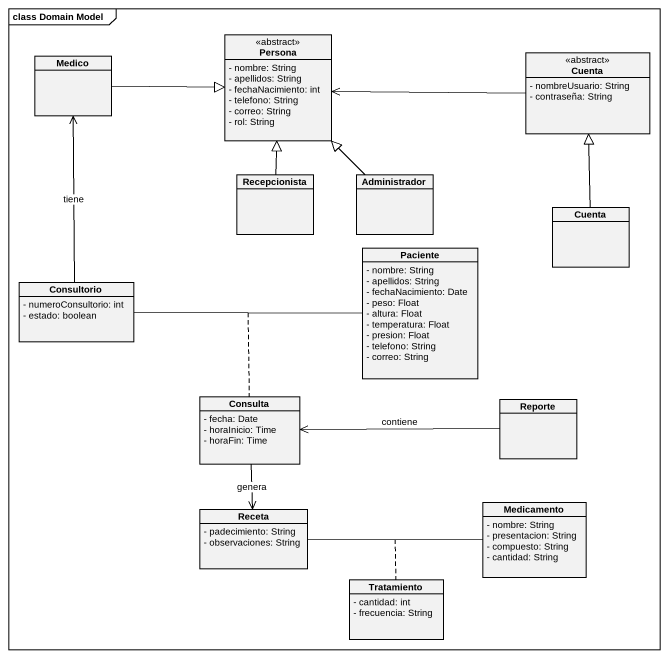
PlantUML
@startuml
mainframe class Domain Model
hide circle
hide empty members
skinparam classAttributeIconSize 0
class Persona <<abstract>> {
  - nombre: String
  - apellidos: String
  - fechaNacimiento: int
  - telefono: String
  - correo: String
  - rol: String
}
class Medico
class Cuenta <<abstract>> {
  - nombreUsuario: String
  - contraseña: String
}
class Recepcionista
class Administrador
class "Cuenta" as Cuenta_2
class Paciente {
  - nombre: String
  - apellidos: String
  - fechaNacimiento: Date
  - peso: Float
  - altura: Float
  - temperatura: Float
  - presion: Float
  - telefono: String
  - correo: String
}
class Consultorio {
  - numeroConsultorio: int
  - estado: boolean
}
class Consulta {
  - fecha: Date
  - horaInicio: Time
  - horaFin: Time
}
class Reporte
class Receta {
  - padecimiento: String
  - observaciones: String
}
class Medicamento {
  - nombre: String
  - presentacion: String
  - compuesto: String
  - cantidad: String
}
class Tratamiento {
  - cantidad: int
  - frecuencia: String
}
Medico -right-|> Persona
Cuenta -left-> Persona
Recepcionista -up-|> Persona
Administrador -up-|> Persona
Cuenta_2 -up-|> Cuenta
Paciente -left- Consultorio
(Paciente, Consultorio) .. Consulta
Consultorio -up-> Medico : tiene
Consulta --> Receta : genera
Reporte -left-> Consulta : contiene
Receta -right- Medicamento
(Receta, Medicamento) .. Tratamiento
@enduml
